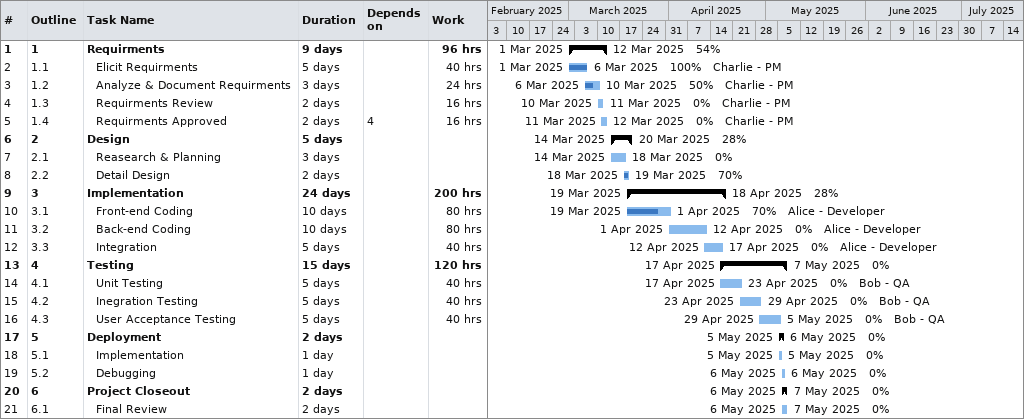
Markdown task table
| ID | WBS | Task | Duration | Start | Finish | Predecessors | Resources | % complete | Work (h) |
|---|---|---|---|---|---|---|---|---|---|
| 1 | 1 | **Requirments** | 9d | 2025-03-01 | 2025-03-12 |  |  | 54 | 96 |
| 2 | 1.1 | Elicit Requirments | 5d | 2025-03-01 | 2025-03-06 |  | Charlie - PM | 100 | 40 |
| 3 | 1.2 | Analyze & Document Requirments | 3d | 2025-03-06 | 2025-03-10 |  | Charlie - PM | 50 | 24 |
| 4 | 1.3 | Requirments Review | 2d | 2025-03-10 | 2025-03-11 |  | Charlie - PM | 0 | 16 |
| 5 | 1.4 | Requirments Approved | 2d | 2025-03-11 | 2025-03-12 | 4 | Charlie - PM | 0 | 16 |
| 6 | 2 | **Design** | 5d | 2025-03-14 | 2025-03-20 |  |  | 28 |  |
| 7 | 2.1 | Reasearch & Planning | 3d | 2025-03-14 | 2025-03-18 |  |  | 0 |  |
| 8 | 2.2 | Detail Design | 2d | 2025-03-18 | 2025-03-19 |  |  | 70 |  |
| 9 | 3 | **Implementation** | 24d | 2025-03-19 | 2025-04-18 |  |  | 28 | 200 |
| 10 | 3.1 | Front-end Coding | 10d | 2025-03-19 | 2025-04-01 |  | Alice - Developer | 70 | 80 |
| 11 | 3.2 | Back-end Coding | 10d | 2025-04-01 | 2025-04-12 |  | Alice - Developer | 0 | 80 |
| 12 | 3.3 | Integration | 5d | 2025-04-12 | 2025-04-17 |  | Alice - Developer | 0 | 40 |
| 13 | 4 | **Testing** | 15d | 2025-04-17 | 2025-05-07 |  |  | 0 | 120 |
| 14 | 4.1 | Unit Testing | 5d | 2025-04-17 | 2025-04-23 |  | Bob - QA | 0 | 40 |
| 15 | 4.2 | Inegration Testing | 5d | 2025-04-23 | 2025-04-29 |  | Bob - QA | 0 | 40 |
| 16 | 4.3 | User Acceptance Testing | 5d | 2025-04-29 | 2025-05-05 |  | Bob - QA | 0 | 40 |
| 17 | 5 | **Deployment** | 2d | 2025-05-05 | 2025-05-06 |  |  | 0 |  |
| 18 | 5.1 | Implementation | 1d | 2025-05-05 | 2025-05-05 |  |  | 0 |  |
| 19 | 5.2 | Debugging | 1d | 2025-05-06 | 2025-05-06 |  |  | 0 |  |
| 20 | 6 | **Project Closeout** | 2d | 2025-05-06 | 2025-05-07 |  |  | 0 |  |
| 21 | 6.1 | Final Review | 2d | 2025-05-06 | 2025-05-07 |  |  | 0 |  |
